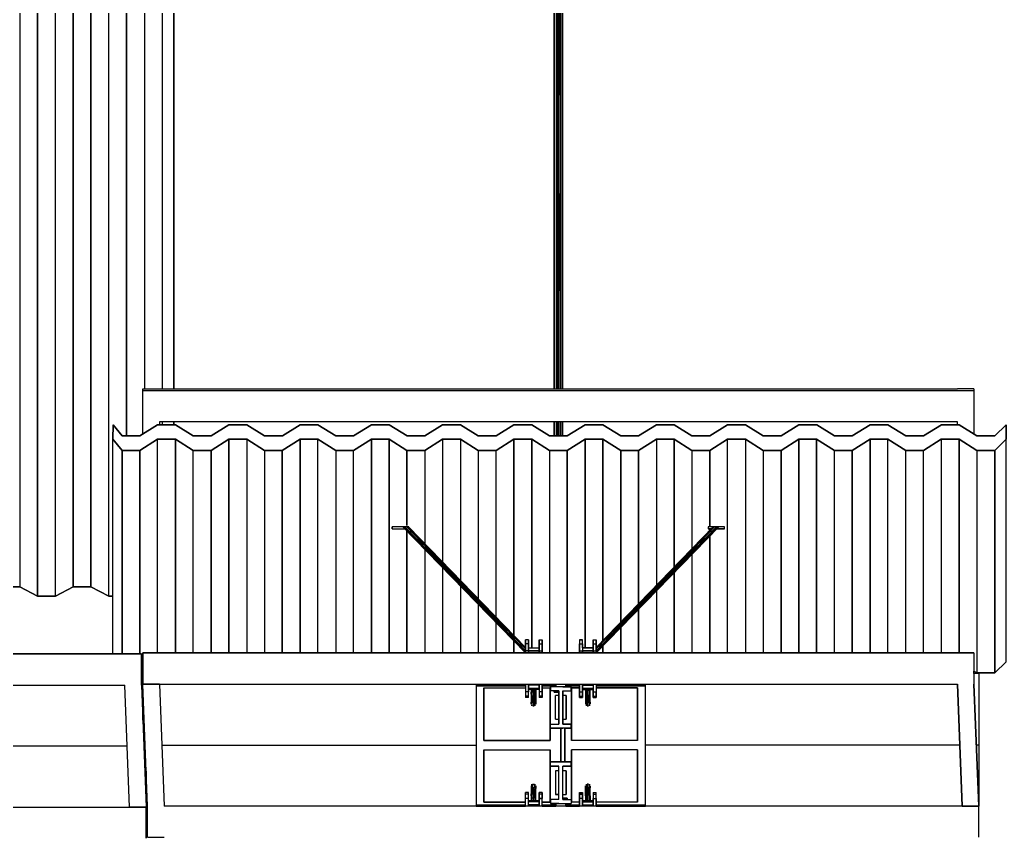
# Model space of a CAD drawing. Extents: x -32 to 51.8, y -51.6 to -5.5.
# Drawn here: x 28.681 to 33.429, y -21.028 to -17.091 of the extents above; entities that cross this region are included whole.
import ezdxf

# ---------------------------------------------------------------- set-up
doc = ezdxf.new("R2010")
doc.units = 0
doc.header["$MEASUREMENT"] = 0
doc.layers.get('0').update_dxf_attribs({"linetype": 'CONTINUOUS'})
doc.layers.add('hachures', color=5, linetype='CONTINUOUS')

msp = doc.modelspace()

# ---------------------------------------------------------------- linework, layer by layer
for p, q in [((31.2626, -13.4664), (31.2626, -18.8684)), ((31.2659, -13.4664), (31.2628, -18.8684)), ((31.2659, -13.4664), (31.2659, -18.8684)), ((31.2664, -18.8684), (31.2738, -13.4664)), ((31.2738, -18.8684), (31.2738, -13.4664)), ((31.2743, -18.8684), (31.2818, -13.4664)), ((31.2818, -13.4664), (31.2818, -18.8684)), ((31.282, -18.8684), (31.2851, -13.4664)), ((31.2851, -18.8684), (31.2851, -13.4664)), ((31.2539, -17.8566), (31.254, -13.6742)), ((31.2539, -17.8566), (31.2539, -13.6742)), ((31.2539, -13.6742), (31.2539, -17.8566)), ((31.2935, -13.6742), (31.2935, -17.8566)), ((31.2935, -17.8566), (31.2935, -13.6742)), ((29.4224, -18.8684), (29.4224, -15.2064)), ((29.4224, -15.2064), (29.4224, -18.8684)), ((31.2539, -17.9483), (31.2539, -17.8566)), ((31.2539, -17.8566), (31.2539, -17.8566)), ((31.2539, -17.9483), (31.2539, -17.8566)), ((31.2539, -17.8566), (31.2539, -17.9483)), ((31.2935, -17.8566), (31.2935, -17.9483)), ((31.2935, -18.8684), (31.2935, -17.8566)), ((31.2935, -17.9483), (31.2935, -17.8566)), ((31.2539, -18.8684), (31.2539, -17.9483)), ((31.2539, -17.9483), (31.2539, -18.8684)), ((31.2935, -17.9483), (31.2935, -18.8684)), ((31.2935, -17.9483), (31.2935, -18.8684)), ((31.2935, -18.8684), (31.2935, -17.9483)), ((29.2737, -18.879), (29.2737, -18.8684)), ((29.2737, -18.8684), (29.3537, -18.8684)), ((29.3537, -18.879), (29.2737, -18.879)), ((29.2737, -19.0869), (29.2737, -18.879)), ((29.3537, -18.8684), (33.1937, -18.8684)), ((33.1937, -18.879), (29.3537, -18.879)), ((33.2737, -18.8684), (33.1937, -18.8684)), ((33.2737, -18.879), (33.1937, -18.879)), ((33.2737, -18.8684), (33.2737, -18.879)), ((33.2737, -18.879), (33.2737, -19.0869)), ((33.1937, -19.0277), (29.3537, -19.0277)), ((29.3671, -19.0277), (29.3671, -19.0418)), ((29.4224, -19.0418), (29.4224, -19.0277)), ((29.4224, -19.0277), (29.4224, -19.0418)), ((31.2539, -19.096), (31.2539, -19.0277)), ((31.2539, -19.0277), (31.2539, -19.096)), ((31.2626, -19.0277), (31.2626, -19.096)), ((31.2627, -19.0277), (31.2627, -19.096)), ((31.2659, -19.0277), (31.2659, -19.096)), ((31.266, -19.096), (31.2661, -19.0277)), ((31.2738, -19.096), (31.2738, -19.0277)), ((31.274, -19.096), (31.2741, -19.0277)), ((31.2818, -19.096), (31.2819, -19.0277)), ((31.2818, -19.0277), (31.2818, -19.096)), ((31.2851, -19.096), (31.2851, -19.0277)), ((31.2935, -19.0277), (31.2935, -19.096)), ((31.2935, -19.096), (31.2935, -19.0277)), ((31.2935, -19.0277), (31.2935, -19.096)), ((31.2935, -19.096), (31.2935, -19.0277)), ((33.1937, -19.0419), (33.1937, -19.0277)), ((29.1302, -19.0418), (29.1301, -19.1112)), ((29.1301, -19.1112), (29.1302, -19.0418)), ((29.1302, -19.0418), (29.1302, -19.0418)), ((29.1737, -19.0959), (29.1302, -19.0418)), ((29.1302, -19.0418), (29.1737, -19.096)), ((29.3451, -19.0418), (29.2594, -19.0959)), ((29.2594, -19.096), (29.3451, -19.0418)), ((29.4309, -19.0418), (29.3451, -19.0418)), ((29.3451, -19.0418), (29.3451, -19.0418)), ((29.3451, -19.0418), (29.4309, -19.0418)), ((29.5166, -19.0959), (29.4309, -19.0418)), ((29.4309, -19.0418), (29.4309, -19.0418)), ((29.4309, -19.0418), (29.5166, -19.096)), ((29.6023, -19.096), (29.688, -19.0418)), ((29.688, -19.0418), (29.6023, -19.0959)), ((29.688, -19.0418), (29.7737, -19.0418)), ((29.688, -19.0418), (29.688, -19.0418)), ((29.7737, -19.0418), (29.688, -19.0418)), ((29.7737, -19.0418), (29.8594, -19.096)), ((29.7737, -19.0418), (29.7737, -19.0418)), ((29.8594, -19.0959), (29.7737, -19.0418)), ((29.9451, -19.096), (30.0309, -19.0418)), ((30.0309, -19.0418), (29.9451, -19.0959)), ((30.0309, -19.0418), (30.1166, -19.0418)), ((30.0309, -19.0418), (30.0309, -19.0418)), ((30.1166, -19.0418), (30.0309, -19.0418)), ((30.1166, -19.0418), (30.2023, -19.096)), ((30.1166, -19.0418), (30.1166, -19.0418)), ((30.2023, -19.0959), (30.1166, -19.0418)), ((30.288, -19.096), (30.3737, -19.0418)), ((30.3737, -19.0418), (30.288, -19.0959)), ((30.3737, -19.0418), (30.4594, -19.0418)), ((30.3737, -19.0418), (30.3737, -19.0418)), ((30.4594, -19.0418), (30.3737, -19.0418)), ((30.3737, -19.0418), (30.3737, -19.0418)), ((30.4594, -19.0418), (30.5451, -19.096)), ((30.5451, -19.0959), (30.4594, -19.0418)), ((30.4594, -19.0418), (30.4594, -19.0418)), ((30.4594, -19.0418), (30.4594, -19.0418)), ((30.6309, -19.096), (30.7166, -19.0418)), ((30.7166, -19.0418), (30.6309, -19.0959)), ((30.7166, -19.0418), (30.8023, -19.0418)), ((30.7166, -19.0418), (30.7166, -19.0418)), ((30.8023, -19.0418), (30.7166, -19.0418)), ((30.8023, -19.0418), (30.888, -19.096)), ((30.8023, -19.0418), (30.8023, -19.0418)), ((30.888, -19.096), (30.8023, -19.0418)), ((30.9737, -19.096), (31.0594, -19.0418)), ((31.0594, -19.0418), (30.9737, -19.096)), ((31.0594, -19.0418), (31.1451, -19.0418)), ((31.1451, -19.0418), (31.0594, -19.0418)), ((31.0594, -19.0418), (31.0594, -19.0418)), ((31.0594, -19.0418), (31.0594, -19.0418)), ((31.1451, -19.0418), (31.2309, -19.096)), ((31.1451, -19.0418), (31.1451, -19.0418)), ((31.2309, -19.096), (31.1451, -19.0418)), ((31.3166, -19.096), (31.4023, -19.0418)), ((31.4023, -19.0418), (31.3166, -19.096)), ((31.4023, -19.0418), (31.488, -19.0418)), ((31.4023, -19.0418), (31.4023, -19.0418)), ((31.488, -19.0418), (31.4023, -19.0418)), ((31.4023, -19.0418), (31.4023, -19.0418)), ((31.488, -19.0418), (31.5737, -19.096)), ((31.5737, -19.096), (31.488, -19.0418)), ((31.488, -19.0418), (31.488, -19.0418)), ((31.488, -19.0418), (31.488, -19.0418)), ((31.6594, -19.096), (31.7451, -19.0418)), ((31.7451, -19.0418), (31.6594, -19.096)), ((31.7451, -19.0418), (31.8309, -19.0418)), ((31.7451, -19.0418), (31.7451, -19.0418)), ((31.8309, -19.0418), (31.7451, -19.0418)), ((31.8309, -19.0418), (31.9166, -19.096)), ((31.8309, -19.0418), (31.8309, -19.0418)), ((31.9166, -19.096), (31.8309, -19.0418)), ((31.8309, -19.0418), (31.8309, -19.0418)), ((32.0023, -19.096), (32.088, -19.0418)), ((32.088, -19.0418), (32.0023, -19.096)), ((32.088, -19.0418), (32.1737, -19.0418)), ((32.1737, -19.0418), (32.088, -19.0418)), ((32.088, -19.0418), (32.088, -19.0418)), ((32.088, -19.0418), (32.088, -19.0418)), ((32.1737, -19.0418), (32.2594, -19.096)), ((32.1737, -19.0418), (32.1737, -19.0418)), ((32.2594, -19.096), (32.1737, -19.0418)), ((32.3451, -19.096), (32.4309, -19.0419)), ((32.4309, -19.0418), (32.3451, -19.096)), ((32.4309, -19.0419), (32.5166, -19.0419)), ((32.5166, -19.0418), (32.4309, -19.0418)), ((32.4309, -19.0418), (32.4309, -19.0419)), ((32.4309, -19.0419), (32.4309, -19.0418)), ((32.5166, -19.0419), (32.6023, -19.096)), ((32.5166, -19.0419), (32.5166, -19.0418)), ((32.6023, -19.096), (32.5166, -19.0418)), ((32.7737, -19.0418), (32.688, -19.096)), ((32.688, -19.096), (32.7737, -19.0419)), ((32.7737, -19.0419), (32.7737, -19.0418)), ((32.8594, -19.0418), (32.7737, -19.0418)), ((32.7737, -19.0419), (32.8594, -19.0419)), ((32.8594, -19.0418), (32.8594, -19.0419)), ((32.9451, -19.096), (32.8594, -19.0418)), ((32.8594, -19.0419), (32.9451, -19.096)), ((33.0309, -19.096), (33.1166, -19.0419)), ((33.1166, -19.0419), (33.0309, -19.096)), ((33.1166, -19.0419), (33.2023, -19.0419)), ((33.1166, -19.0419), (33.1166, -19.0419)), ((33.2023, -19.0419), (33.1166, -19.0419)), ((33.2023, -19.0419), (33.288, -19.096)), ((33.288, -19.096), (33.2023, -19.0419)), ((33.2023, -19.0419), (33.2023, -19.0419)), ((33.429, -19.0419), (33.3737, -19.096)), ((33.3737, -19.096), (33.429, -19.0419)), ((33.429, -19.0419), (33.4289, -19.1112)), ((33.429, -20.1134), (33.429, -19.0419)), ((29.1301, -20.1452), (29.1301, -19.1112)), ((29.1301, -19.1112), (29.1736, -19.1653)), ((29.1736, -19.1653), (29.1301, -19.1112)), ((29.2594, -19.0959), (29.1737, -19.0959)), ((29.1737, -19.0959), (29.1737, -19.096)), ((29.1737, -19.096), (29.2594, -19.096)), ((29.2593, -19.1653), (29.345, -19.1112)), ((29.345, -19.1112), (29.2593, -19.1653)), ((29.2594, -19.0959), (29.2594, -19.096)), ((29.345, -19.1112), (29.4307, -19.1112)), ((29.4307, -19.1112), (29.345, -19.1112)), ((29.4307, -19.1112), (29.4307, -19.1112)), ((29.4307, -19.1112), (29.5165, -19.1653)), ((29.5165, -19.1653), (29.4307, -19.1112)), ((29.5166, -19.096), (29.5166, -19.0959)), ((29.5166, -19.096), (29.6023, -19.096)), ((29.6023, -19.0959), (29.5166, -19.0959)), ((29.5166, -19.0959), (29.5166, -19.096)), ((29.6879, -19.1112), (29.6022, -19.1653)), ((29.6022, -19.1653), (29.6879, -19.1112)), ((29.6023, -19.0959), (29.6023, -19.096)), ((29.6023, -19.096), (29.6023, -19.0959)), ((29.7736, -19.1112), (29.6879, -19.1112)), ((29.6879, -19.1112), (29.7736, -19.1112)), ((29.8593, -19.1653), (29.7736, -19.1112)), ((29.7736, -19.1112), (29.8593, -19.1653)), ((29.8594, -19.096), (29.8594, -19.0959)), ((29.9451, -19.0959), (29.8594, -19.0959)), ((29.8594, -19.0959), (29.8594, -19.096)), ((29.8594, -19.096), (29.9451, -19.096)), ((30.0307, -19.1112), (29.945, -19.1653)), ((29.945, -19.1653), (30.0307, -19.1112)), ((29.9451, -19.096), (29.9451, -19.0959)), ((30.1165, -19.1112), (30.0307, -19.1112)), ((30.0307, -19.1112), (30.1165, -19.1112)), ((30.2022, -19.1653), (30.1165, -19.1112)), ((30.1165, -19.1112), (30.2022, -19.1653)), ((30.2023, -19.096), (30.2023, -19.0959)), ((30.288, -19.0959), (30.2023, -19.0959)), ((30.2023, -19.0959), (30.2023, -19.096)), ((30.2023, -19.096), (30.288, -19.096)), ((30.3736, -19.1112), (30.2879, -19.1653)), ((30.2879, -19.1653), (30.3736, -19.1112)), ((30.288, -19.0959), (30.288, -19.096)), ((30.4593, -19.1112), (30.3736, -19.1112)), ((30.3736, -19.1112), (30.4593, -19.1112)), ((30.545, -19.1653), (30.4593, -19.1112)), ((30.4593, -19.1112), (30.545, -19.1653)), ((30.5451, -19.096), (30.5451, -19.0959)), ((30.6309, -19.0959), (30.5451, -19.0959)), ((30.5451, -19.096), (30.6309, -19.096)), ((30.7165, -19.1112), (30.6307, -19.1653)), ((30.6307, -19.1653), (30.7165, -19.1112)), ((30.6309, -19.096), (30.6309, -19.0959)), ((30.8022, -19.1112), (30.7165, -19.1112)), ((30.7165, -19.1112), (30.8022, -19.1112)), ((30.8879, -19.1653), (30.8022, -19.1112)), ((30.8022, -19.1112), (30.8879, -19.1653)), ((30.888, -19.096), (30.888, -19.096)), ((30.9737, -19.096), (30.888, -19.096)), ((30.888, -19.096), (30.9737, -19.096)), ((31.0593, -19.1112), (30.9736, -19.1653)), ((30.9736, -19.1653), (31.0593, -19.1112)), ((30.9737, -19.096), (30.9737, -19.096)), ((30.9737, -19.096), (30.9737, -19.096)), ((31.145, -19.1112), (31.0593, -19.1112)), ((31.0593, -19.1112), (31.145, -19.1112)), ((31.2307, -19.1653), (31.145, -19.1112)), ((31.145, -19.1112), (31.2307, -19.1653)), ((31.2309, -19.096), (31.3166, -19.096)), ((31.2309, -19.096), (31.2309, -19.096)), ((31.3166, -19.096), (31.2309, -19.096)), ((31.2309, -19.096), (31.2309, -19.096)), ((31.4022, -19.1112), (31.3165, -19.1653)), ((31.3165, -19.1653), (31.4022, -19.1112)), ((31.3166, -19.096), (31.3166, -19.096)), ((31.3166, -19.096), (31.3166, -19.096)), ((31.4879, -19.1112), (31.4022, -19.1112)), ((31.4022, -19.1112), (31.4879, -19.1112)), ((31.5736, -19.1653), (31.4879, -19.1112)), ((31.4879, -19.1112), (31.5736, -19.1653)), ((31.5737, -19.096), (31.6594, -19.096)), ((31.5737, -19.096), (31.5737, -19.096)), ((31.6594, -19.096), (31.5737, -19.096)), ((31.745, -19.1112), (31.6593, -19.1653)), ((31.6593, -19.1653), (31.745, -19.1112)), ((31.6594, -19.096), (31.6594, -19.096)), ((31.8307, -19.1112), (31.745, -19.1112)), ((31.745, -19.1112), (31.8307, -19.1112)), ((31.9165, -19.1653), (31.8307, -19.1112)), ((31.8307, -19.1112), (31.9165, -19.1653)), ((31.9166, -19.096), (32.0023, -19.096)), ((31.9166, -19.096), (31.9166, -19.096)), ((32.0023, -19.096), (31.9166, -19.096)), ((32.0879, -19.1112), (32.0022, -19.1653)), ((32.0022, -19.1653), (32.0879, -19.1112)), ((32.0023, -19.096), (32.0023, -19.096)), ((32.0023, -19.096), (32.0023, -19.096)), ((32.1736, -19.1112), (32.0879, -19.1112)), ((32.0879, -19.1112), (32.1736, -19.1112)), ((32.2593, -19.1653), (32.1736, -19.1112)), ((32.1736, -19.1112), (32.2593, -19.1653)), ((32.2594, -19.096), (32.3451, -19.096)), ((32.2594, -19.096), (32.2594, -19.096)), ((32.3451, -19.096), (32.2594, -19.096)), ((32.4307, -19.1112), (32.345, -19.1653)), ((32.345, -19.1653), (32.4307, -19.1112)), ((32.3451, -19.096), (32.3451, -19.096)), ((32.3451, -19.096), (32.3451, -19.096)), ((32.5165, -19.1112), (32.4307, -19.1112)), ((32.4307, -19.1112), (32.5165, -19.1112)), ((32.6022, -19.1653), (32.5165, -19.1112)), ((32.5165, -19.1112), (32.6022, -19.1653)), ((32.6023, -19.096), (32.688, -19.096)), ((32.6023, -19.096), (32.6023, -19.096)), ((32.688, -19.096), (32.6023, -19.096)), ((32.6023, -19.096), (32.6023, -19.096)), ((32.7736, -19.1112), (32.6879, -19.1653)), ((32.6879, -19.1653), (32.7736, -19.1112)), ((32.688, -19.096), (32.688, -19.096)), ((32.688, -19.096), (32.688, -19.096)), ((32.8593, -19.1112), (32.7736, -19.1112)), ((32.7736, -19.1112), (32.8593, -19.1112)), ((32.945, -19.1653), (32.8593, -19.1112)), ((32.8593, -19.1112), (32.945, -19.1653)), ((32.9451, -19.096), (33.0309, -19.096)), ((32.9451, -19.096), (32.9451, -19.096)), ((33.0309, -19.096), (32.9451, -19.096)), ((33.1165, -19.1112), (33.0307, -19.1653)), ((33.0307, -19.1653), (33.1165, -19.1112)), ((33.0309, -19.096), (33.0309, -19.096)), ((33.2022, -19.1112), (33.1165, -19.1112)), ((33.1165, -19.1112), (33.2022, -19.1112)), ((33.2879, -19.1653), (33.2022, -19.1112)), ((33.2022, -19.1112), (33.2879, -19.1653)), ((33.288, -19.096), (33.3737, -19.096)), ((33.288, -19.096), (33.288, -19.096)), ((33.3737, -19.096), (33.288, -19.096)), ((33.3736, -19.1654), (33.4289, -19.1112)), ((33.4289, -19.1112), (33.3736, -19.1653)), ((33.3737, -19.096), (33.3737, -19.096)), ((33.4289, -20.1828), (33.4289, -19.1112)), ((29.1736, -19.1653), (29.1736, -19.1653)), ((29.1736, -19.1653), (29.2593, -19.1653)), ((29.2593, -19.1653), (29.1736, -19.1653)), ((29.2593, -19.1653), (29.2593, -19.1653)), ((29.5165, -19.1653), (29.6022, -19.1653)), ((29.6022, -19.1653), (29.5165, -19.1653)), ((29.945, -19.1653), (29.8593, -19.1653)), ((29.8593, -19.1653), (29.945, -19.1653)), ((30.2879, -19.1653), (30.2022, -19.1653)), ((30.2022, -19.1653), (30.2879, -19.1653)), ((30.6307, -19.1653), (30.545, -19.1653)), ((30.545, -19.1653), (30.6307, -19.1653)), ((30.9736, -19.1653), (30.8879, -19.1653)), ((30.8879, -19.1653), (30.9736, -19.1653)), ((31.3165, -19.1653), (31.2307, -19.1653)), ((31.2307, -19.1653), (31.3165, -19.1653)), ((31.6593, -19.1653), (31.5736, -19.1653)), ((31.5736, -19.1653), (31.6593, -19.1653)), ((32.0022, -19.1653), (31.9165, -19.1653)), ((31.9165, -19.1653), (32.0022, -19.1653)), ((32.345, -19.1653), (32.2593, -19.1653)), ((32.2593, -19.1653), (32.345, -19.1653)), ((32.6879, -19.1653), (32.6022, -19.1653)), ((32.6022, -19.1653), (32.6879, -19.1653)), ((33.0307, -19.1653), (32.945, -19.1653)), ((32.945, -19.1653), (33.0307, -19.1653)), ((33.3736, -19.1653), (33.2879, -19.1653)), ((33.2879, -19.1653), (33.3736, -19.1653)), ((33.3736, -20.2369), (33.3736, -19.1654)), ((33.3737, -19.1652), (33.3737, -19.1652)), ((33.3737, -19.1652), (33.3737, -19.1652)), ((30.4737, -19.5329), (30.4737, -19.5435)), ((30.5537, -19.5329), (30.4737, -19.5329)), ((30.4737, -19.5435), (30.4737, -19.5329)), ((30.4737, -19.5435), (30.5348, -19.5435)), ((30.5245, -19.5329), (31.1152, -20.1398)), ((30.5265, -19.5329), (31.1152, -20.1397)), ((30.5266, -19.5329), (31.1152, -20.1385)), ((30.5349, -19.5329), (31.1152, -20.1381)), ((30.5353, -19.5329), (31.1152, -20.1305)), ((30.545, -19.5329), (31.1152, -20.1299)), ((31.1152, -20.1203), (30.5454, -19.5329)), ((30.5509, -19.5329), (31.1152, -20.12)), ((31.1152, -20.1141), (30.5537, -19.5355)), ((31.4552, -20.1203), (32.0249, -19.5329)), ((32.0195, -19.5329), (31.4552, -20.12)), ((31.4552, -20.13), (32.0254, -19.5329)), ((31.4552, -20.1141), (32.0192, -19.5329)), ((31.4552, -20.1305), (32.0351, -19.5329)), ((31.4552, -20.1381), (32.0355, -19.5329)), ((31.4552, -20.1385), (32.0438, -19.5329)), ((31.4552, -20.1397), (32.0438, -19.5329)), ((31.4552, -20.1398), (32.0459, -19.5329)), ((31.9937, -19.5329), (31.9937, -19.5436)), ((32.0737, -19.5329), (31.9937, -19.5329)), ((31.9937, -19.5436), (32.0089, -19.5436)), ((32.0089, -19.5436), (31.9937, -19.5436)), ((32.0022, -19.5436), (32.0022, -19.5505)), ((32.0022, -19.5505), (32.0022, -19.5436)), ((32.0356, -19.5436), (32.0737, -19.5436)), ((32.0737, -19.5436), (32.0356, -19.5436)), ((32.0737, -19.5436), (32.0737, -19.5329)), ((28.6814, -19.8222), (28.5957, -19.8222)), ((28.5957, -19.8222), (28.6814, -19.8222)), ((28.7671, -19.8668), (28.6814, -19.8222)), ((28.6814, -19.8222), (28.7671, -19.8668)), ((28.9385, -19.8222), (28.8528, -19.8668)), ((28.8528, -19.8668), (28.9385, -19.8222)), ((28.9385, -19.8222), (29.0242, -19.8222)), ((29.0242, -19.8222), (28.9385, -19.8222)), ((29.11, -19.8668), (29.0242, -19.8222)), ((29.0242, -19.8222), (29.11, -19.8668)), ((28.8528, -19.8668), (28.7671, -19.8668)), ((28.7671, -19.8668), (28.8528, -19.8668)), ((29.1301, -19.8668), (29.11, -19.8668)), ((29.11, -19.8668), (29.1301, -19.8668)), ((31.0593, -20.0824), (31.0593, -20.1406)), ((31.1296, -20.0772), (31.1152, -20.0772)), ((31.1152, -20.0772), (31.1152, -20.0839)), ((31.1152, -20.0972), (31.1152, -20.0772)), ((31.1152, -20.0772), (31.1152, -20.0972)), ((31.1152, -20.0839), (31.1152, -20.0772)), ((31.1296, -20.0772), (31.1296, -20.0972)), ((31.1296, -20.0972), (31.1296, -20.0772)), ((31.1807, -20.0839), (31.1807, -20.0772)), ((31.1807, -20.0772), (31.1807, -20.0972)), ((31.1807, -20.0772), (31.1952, -20.0772)), ((31.1807, -20.0972), (31.1807, -20.0772)), ((31.1952, -20.0772), (31.1952, -20.0972)), ((31.1952, -20.0839), (31.1952, -20.0772)), ((31.1952, -20.0972), (31.1952, -20.0772)), ((31.1952, -20.0772), (31.1952, -20.0839)), ((31.3752, -20.0772), (31.3896, -20.0772)), ((31.3752, -20.0772), (31.3752, -20.0972)), ((31.3896, -20.0772), (31.3752, -20.0772)), ((31.3752, -20.0772), (31.3752, -20.0772)), ((31.3896, -20.0972), (31.3896, -20.0772)), ((31.4407, -20.0839), (31.4407, -20.0772)), ((31.4407, -20.0772), (31.4407, -20.0972)), ((31.4408, -20.0772), (31.4552, -20.0772)), ((31.4408, -20.0972), (31.4408, -20.0772)), ((31.4552, -20.0972), (31.4552, -20.0772)), ((31.4552, -20.0772), (31.4552, -20.0972)), ((31.4552, -20.0839), (31.4552, -20.0772)), ((31.1152, -20.1054), (31.1152, -20.0839)), ((31.1296, -20.0972), (31.1152, -20.0972)), ((31.1152, -20.1305), (31.1152, -20.0972)), ((31.1152, -20.0972), (31.1152, -20.1305)), ((31.1152, -20.1141), (31.1152, -20.1054)), ((31.1296, -20.0972), (31.1296, -20.1305)), ((31.1296, -20.1305), (31.1296, -20.0972)), ((31.1296, -20.1159), (31.1807, -20.1159)), ((31.1807, -20.1054), (31.1807, -20.0839)), ((31.1807, -20.0972), (31.1807, -20.1305)), ((31.1807, -20.0972), (31.1952, -20.0972)), ((31.1807, -20.1305), (31.1807, -20.0972)), ((31.1807, -20.1159), (31.1807, -20.1054)), ((31.1807, -20.1304), (31.1807, -20.1159)), ((31.1952, -20.0839), (31.1952, -20.1054)), ((31.1952, -20.0972), (31.1952, -20.1305)), ((31.1952, -20.1305), (31.1952, -20.0972)), ((31.1952, -20.1054), (31.1952, -20.1406)), ((31.3752, -20.0972), (31.3896, -20.0972)), ((31.3752, -20.1305), (31.3752, -20.0972)), ((31.3752, -20.0972), (31.3752, -20.1305)), ((31.3752, -20.1406), (31.3752, -20.1179)), ((31.3896, -20.0972), (31.3896, -20.1305)), ((31.3896, -20.1054), (31.3896, -20.0972)), ((31.3896, -20.1159), (31.3896, -20.1054)), ((31.3896, -20.1054), (31.3896, -20.1054)), ((31.4408, -20.1159), (31.3896, -20.1159)), ((31.3896, -20.1159), (31.4408, -20.1159)), ((31.4407, -20.1054), (31.4407, -20.0839)), ((31.4407, -20.0972), (31.4407, -20.1305)), ((31.4407, -20.1159), (31.4407, -20.1054)), ((31.4408, -20.0972), (31.4552, -20.0972)), ((31.4408, -20.1305), (31.4408, -20.0972)), ((31.4552, -20.1305), (31.4552, -20.0972)), ((31.4552, -20.0972), (31.4552, -20.1305)), ((31.4879, -20.1063), (31.4879, -20.1406)), ((33.4289, -20.1828), (33.429, -20.1134)), ((29.1871, -20.1452), (25.2671, -20.1452)), ((29.1871, -20.1452), (25.3471, -20.1452)), ((25.3471, -20.1452), (29.1871, -20.1452)), ((29.1301, -20.1452), (27.4486, -20.1452)), ((27.4486, -20.1452), (29.1301, -20.1452)), ((28.5271, -20.1452), (29.1301, -20.1452)), ((29.1736, -20.1452), (29.1736, -20.1452)), ((29.1736, -20.1452), (29.1736, -20.1452)), ((29.1871, -20.1452), (29.2671, -20.1452)), ((29.2671, -20.1452), (29.1871, -20.1452)), ((29.2671, -20.1452), (29.2671, -20.2438)), ((29.2671, -20.2438), (29.2671, -20.1452)), ((29.2671, -20.1452), (29.2671, -20.2952)), ((29.2671, -20.2952), (29.2671, -20.1452)), ((29.2671, -20.1452), (29.2671, -20.2952)), ((33.1937, -20.1406), (29.2737, -20.1406)), ((29.2737, -20.1406), (29.3537, -20.1406)), ((29.2737, -20.2906), (29.2737, -20.1406)), ((29.2737, -20.2906), (29.2737, -20.1406)), ((29.2737, -20.1406), (29.2737, -20.2906)), ((33.1937, -20.1406), (29.3537, -20.1406)), ((29.3537, -20.1406), (33.1937, -20.1406)), ((31.1296, -20.1305), (31.1152, -20.1305)), ((31.1152, -20.1406), (31.1152, -20.1305)), ((31.1152, -20.1305), (31.1152, -20.1406)), ((31.1152, -20.1406), (31.1152, -20.1398)), ((31.1296, -20.1304), (31.1807, -20.1304)), ((31.1807, -20.1304), (31.1296, -20.1304)), ((31.1296, -20.1305), (31.1296, -20.1406)), ((31.1296, -20.1406), (31.1296, -20.1305)), ((31.1807, -20.1406), (31.1807, -20.1304)), ((31.1807, -20.1304), (31.1807, -20.1304)), ((31.1807, -20.1305), (31.1952, -20.1305)), ((31.1807, -20.1406), (31.1807, -20.1305)), ((31.1807, -20.1305), (31.1807, -20.1406)), ((31.1952, -20.1305), (31.1952, -20.1406)), ((31.1952, -20.1406), (31.1952, -20.1305)), ((31.3752, -20.1305), (31.3896, -20.1305)), ((31.3752, -20.1406), (31.3752, -20.1305)), ((31.3752, -20.1305), (31.3752, -20.1406)), ((31.3896, -20.1304), (31.4408, -20.1304)), ((31.4408, -20.1304), (31.3896, -20.1304)), ((31.3896, -20.1305), (31.3896, -20.1406)), ((31.3896, -20.1406), (31.3896, -20.1305)), ((31.4407, -20.1305), (31.4407, -20.1406)), ((31.4408, -20.1305), (31.4552, -20.1305)), ((31.4408, -20.1406), (31.4408, -20.1305)), ((31.4552, -20.1305), (31.4552, -20.1406)), ((33.1937, -20.1406), (33.2737, -20.1406)), ((33.2737, -20.1406), (33.1937, -20.1406)), ((33.2737, -20.1406), (33.2737, -20.2392)), ((33.2737, -20.1406), (33.2737, -20.2906)), ((33.3736, -20.2369), (33.4289, -20.1828)), ((33.4289, -20.1828), (33.3736, -20.2369)), ((29.2737, -20.2278), (29.2671, -20.232)), ((29.2671, -20.232), (29.2737, -20.2278)), ((29.2671, -20.232), (29.2671, -20.2438)), ((29.2671, -20.2438), (29.2671, -20.232)), ((29.2671, -20.2438), (29.2737, -20.2438)), ((29.2737, -20.2438), (29.2671, -20.2438)), ((29.2737, -20.2278), (29.2737, -20.2438)), ((33.2737, -20.2392), (33.2737, -20.228)), ((33.2737, -20.228), (33.2879, -20.2369)), ((33.2879, -20.2369), (33.2737, -20.228)), ((33.2967, -20.2392), (33.2737, -20.2392)), ((33.2879, -20.2369), (33.3736, -20.2369)), ((33.3736, -20.2369), (33.2879, -20.2369)), ((33.2967, -20.2392), (33.2967, -20.5846)), ((25.3471, -20.2952), (29.1871, -20.2952)), ((29.2101, -20.8831), (29.1871, -20.2952)), ((29.2671, -20.2952), (29.2901, -20.8831)), ((29.2737, -20.464), (29.2737, -20.2906)), ((29.2737, -20.2906), (29.3537, -20.2906)), ((29.2967, -20.8785), (29.2737, -20.2906)), ((29.3537, -20.2906), (29.2737, -20.2906)), ((29.3537, -20.2906), (29.3767, -20.8785)), ((29.3537, -20.2906), (33.1937, -20.2906)), ((30.878, -20.2906), (31.1152, -20.2906)), ((30.878, -20.2906), (30.878, -20.5845)), ((30.878, -20.2988), (31.1152, -20.2988)), ((31.1152, -20.2988), (30.878, -20.2988)), ((30.9153, -20.5618), (30.9153, -20.3093)), ((30.9153, -20.3093), (31.1152, -20.3093)), ((30.9153, -20.3093), (31.1152, -20.3093)), ((30.9153, -20.5618), (30.9153, -20.3093)), ((30.9153, -20.3093), (30.9153, -20.5618)), ((31.1152, -20.2906), (31.1152, -20.3274)), ((31.1296, -20.2906), (31.1296, -20.3274)), ((31.1296, -20.3274), (31.1296, -20.2906)), ((31.1807, -20.2965), (31.1296, -20.2965)), ((31.1807, -20.312), (31.1296, -20.312)), ((31.1807, -20.3169), (31.1296, -20.3169)), ((31.1432, -20.3169), (31.1432, -20.34)), ((31.1432, -20.34), (31.1444, -20.3169)), ((31.1465, -20.3169), (31.1465, -20.3474)), ((31.1465, -20.3474), (31.1499, -20.3169)), ((31.1544, -20.3169), (31.1544, -20.3505)), ((31.1544, -20.3505), (31.1579, -20.3169)), ((31.1624, -20.3474), (31.1624, -20.3169)), ((31.1657, -20.3169), (31.1657, -20.34)), ((31.1807, -20.2906), (31.1807, -20.3274)), ((31.1807, -20.312), (31.1807, -20.2965)), ((31.1807, -20.3169), (31.1807, -20.312)), ((31.1952, -20.2906), (31.2617, -20.2906)), ((31.1952, -20.2906), (31.1952, -20.3274)), ((31.1952, -20.3274), (31.1952, -20.2906)), ((31.1952, -20.2988), (31.2617, -20.2988)), ((31.2617, -20.2988), (31.1952, -20.2988)), ((31.1952, -20.3023), (31.1952, -20.3355)), ((31.1952, -20.3093), (31.1952, -20.3093)), ((31.1952, -20.3093), (31.2333, -20.3093)), ((31.1952, -20.3093), (31.1952, -20.3093)), ((31.1952, -20.3093), (31.2333, -20.3093)), ((31.2333, -20.3093), (31.2333, -20.5618)), ((31.2333, -20.3093), (31.2333, -20.5618)), ((31.2333, -20.5618), (31.2333, -20.3093)), ((31.2352, -20.3032), (31.2352, -20.3232)), ((31.2752, -20.3032), (31.2352, -20.3032)), ((31.2352, -20.3232), (31.2352, -20.3032)), ((31.2539, -20.2988), (31.2539, -20.3032)), ((31.2539, -20.3032), (31.2539, -20.2988)), ((31.2617, -20.3032), (31.2617, -20.2906)), ((31.2617, -20.3032), (31.2617, -20.2906)), ((31.2617, -20.2906), (31.2617, -20.3032)), ((31.2952, -20.3032), (31.2752, -20.3032)), ((31.3087, -20.3032), (31.2952, -20.3032)), ((31.3352, -20.3032), (31.2952, -20.3032)), ((31.2952, -20.3032), (31.3352, -20.3032)), ((31.3087, -20.2906), (31.3752, -20.2906)), ((31.3087, -20.2906), (31.3087, -20.3032)), ((31.3087, -20.3032), (31.3087, -20.2906)), ((31.3087, -20.2988), (31.3752, -20.2988)), ((31.3752, -20.2988), (31.3087, -20.2988)), ((31.3087, -20.3032), (31.3352, -20.3032)), ((31.3352, -20.3232), (31.3352, -20.3032)), ((31.3352, -20.3232), (31.3352, -20.3032)), ((31.3371, -20.3093), (31.3752, -20.3093)), ((31.3752, -20.3093), (31.3371, -20.3093)), ((31.3371, -20.5618), (31.3371, -20.3093)), ((31.3371, -20.5618), (31.3371, -20.3093)), ((31.3371, -20.3093), (31.3371, -20.5618)), ((31.3752, -20.3274), (31.3752, -20.2906)), ((31.3752, -20.2906), (31.3752, -20.3274)), ((31.3752, -20.3023), (31.3752, -20.2906)), ((31.3752, -20.3355), (31.3752, -20.3023)), ((31.3896, -20.2906), (31.3896, -20.3274)), ((31.3896, -20.3274), (31.3896, -20.2906)), ((31.3896, -20.2965), (31.4408, -20.2965)), ((31.3896, -20.312), (31.3896, -20.2965)), ((31.4407, -20.312), (31.3896, -20.312)), ((31.3896, -20.3169), (31.3896, -20.312)), ((31.3896, -20.3169), (31.4407, -20.3169)), ((31.4407, -20.3169), (31.3896, -20.3169)), ((31.4047, -20.3169), (31.4047, -20.34)), ((31.408, -20.3169), (31.408, -20.3474)), ((31.4124, -20.3169), (31.4159, -20.3505)), ((31.4159, -20.3505), (31.4159, -20.3169)), ((31.4204, -20.3169), (31.4239, -20.3474)), ((31.4239, -20.3474), (31.4239, -20.3169)), ((31.4272, -20.34), (31.4272, -20.3169)), ((31.4407, -20.3355), (31.4407, -20.3169)), ((31.4408, -20.2906), (31.4407, -20.3274)), ((31.4552, -20.2906), (31.6923, -20.2906)), ((31.4552, -20.2906), (31.4552, -20.3274)), ((31.4552, -20.2988), (31.6923, -20.2988)), ((31.6923, -20.2988), (31.4552, -20.2988)), ((31.4552, -20.3093), (31.6551, -20.3093)), ((31.6551, -20.3093), (31.4552, -20.3093)), ((31.6551, -20.3093), (31.6551, -20.5618)), ((31.6551, -20.5618), (31.6551, -20.3093)), ((31.6551, -20.3093), (31.6551, -20.5618)), ((31.6923, -20.5845), (31.6923, -20.2906)), ((33.1937, -20.2906), (33.2167, -20.8785)), ((33.2167, -20.8785), (33.1937, -20.2906)), ((33.2967, -20.8785), (33.2737, -20.2906)), ((33.2737, -20.2906), (33.2967, -20.8785)), ((31.1152, -20.3274), (31.1152, -20.3488)), ((31.1296, -20.3274), (31.1152, -20.3274)), ((31.1152, -20.3488), (31.1152, -20.3556)), ((31.1296, -20.3488), (31.1152, -20.3488)), ((31.1296, -20.3556), (31.1152, -20.3556)), ((31.1296, -20.3488), (31.1296, -20.3274)), ((31.1296, -20.3556), (31.1296, -20.3488)), ((31.1432, -20.34), (31.1465, -20.3474)), ((31.1432, -20.34), (31.1432, -20.3881)), ((31.1432, -20.3881), (31.1465, -20.3474)), ((31.1465, -20.3474), (31.1544, -20.3505)), ((31.1465, -20.3474), (31.1465, -20.3959)), ((31.1465, -20.3959), (31.1544, -20.3505)), ((31.1544, -20.3505), (31.1624, -20.3474)), ((31.1544, -20.3505), (31.1545, -20.3991)), ((31.1545, -20.3991), (31.1624, -20.3474)), ((31.1624, -20.3474), (31.1657, -20.34)), ((31.1624, -20.3959), (31.1657, -20.34)), ((31.1624, -20.3959), (31.1624, -20.3474)), ((31.1657, -20.34), (31.1657, -20.3881)), ((31.1807, -20.3274), (31.1807, -20.3488)), ((31.1952, -20.3274), (31.1807, -20.3274)), ((31.1807, -20.3488), (31.1807, -20.3556)), ((31.1952, -20.3488), (31.1807, -20.3488)), ((31.1952, -20.3556), (31.1807, -20.3556)), ((31.1952, -20.3274), (31.1952, -20.3488)), ((31.1952, -20.3488), (31.1952, -20.3274)), ((31.1952, -20.3355), (31.1952, -20.3556)), ((31.1952, -20.3488), (31.1952, -20.3556)), ((31.1952, -20.3556), (31.1952, -20.3488)), ((31.2333, -20.3227), (31.2352, -20.3227)), ((31.2333, -20.3227), (31.2352, -20.3227)), ((31.2752, -20.3232), (31.2352, -20.3232)), ((31.2539, -20.3232), (31.2539, -20.3289)), ((31.2539, -20.3289), (31.2539, -20.3232)), ((31.2539, -20.3289), (31.2752, -20.3289)), ((31.2752, -20.3289), (31.2539, -20.3289)), ((31.2752, -20.3462), (31.2593, -20.3462)), ((31.2593, -20.4602), (31.2593, -20.3462)), ((31.2752, -20.4832), (31.2752, -20.3232)), ((31.2752, -20.3232), (31.2752, -20.4832)), ((31.2952, -20.3232), (31.3352, -20.3232)), ((31.2952, -20.3232), (31.2952, -20.4832)), ((31.2952, -20.4832), (31.2952, -20.3232)), ((31.311, -20.3462), (31.2952, -20.3462)), ((31.311, -20.3462), (31.311, -20.4602)), ((31.311, -20.4602), (31.311, -20.3462)), ((31.311, -20.3462), (31.311, -20.4602)), ((31.3352, -20.3227), (31.3371, -20.3227)), ((31.3352, -20.3227), (31.3371, -20.3227)), ((31.3752, -20.3274), (31.3896, -20.3274)), ((31.3752, -20.3488), (31.3752, -20.3274)), ((31.3752, -20.3274), (31.3752, -20.3488)), ((31.3752, -20.3556), (31.3752, -20.3355)), ((31.3752, -20.3488), (31.3896, -20.3488)), ((31.3752, -20.3556), (31.3752, -20.3488)), ((31.3752, -20.3488), (31.3752, -20.3556)), ((31.3752, -20.3556), (31.3896, -20.3556)), ((31.3896, -20.3556), (31.3752, -20.3556)), ((31.3896, -20.3274), (31.3896, -20.3488)), ((31.3896, -20.3355), (31.3896, -20.3274)), ((31.3896, -20.3488), (31.3896, -20.3274)), ((31.3896, -20.3556), (31.3896, -20.3355)), ((31.3896, -20.3355), (31.3896, -20.3355)), ((31.3896, -20.3488), (31.3896, -20.3556)), ((31.3896, -20.3556), (31.3896, -20.3488)), ((31.3896, -20.3556), (31.3896, -20.3556)), ((31.4047, -20.34), (31.408, -20.3474)), ((31.4047, -20.34), (31.408, -20.3959)), ((31.4047, -20.34), (31.4047, -20.3881)), ((31.408, -20.3474), (31.4159, -20.3505)), ((31.408, -20.3474), (31.4159, -20.3991)), ((31.408, -20.3474), (31.408, -20.3959)), ((31.4159, -20.3505), (31.4239, -20.3474)), ((31.4159, -20.3505), (31.4239, -20.3959)), ((31.4159, -20.3991), (31.4159, -20.3505)), ((31.4239, -20.3474), (31.4272, -20.34)), ((31.4239, -20.3474), (31.4272, -20.3881)), ((31.4239, -20.3959), (31.4239, -20.3474)), ((31.4272, -20.3881), (31.4272, -20.34)), ((31.4407, -20.3274), (31.4407, -20.3488)), ((31.4407, -20.3556), (31.4407, -20.3355)), ((31.4407, -20.3488), (31.4407, -20.3556)), ((31.4407, -20.3274), (31.4552, -20.3274)), ((31.4407, -20.3488), (31.4407, -20.3274)), ((31.4407, -20.3488), (31.4552, -20.3488)), ((31.4407, -20.3556), (31.4407, -20.3488)), ((31.4407, -20.3556), (31.4552, -20.3556)), ((31.4552, -20.3274), (31.4552, -20.3488)), ((31.4552, -20.3488), (31.4552, -20.3274)), ((31.4552, -20.3274), (31.4552, -20.3355)), ((31.4552, -20.3355), (31.4552, -20.3556)), ((31.4552, -20.3488), (31.4552, -20.3556)), ((31.4552, -20.3556), (31.4552, -20.3488)), ((31.2593, -20.4602), (31.2752, -20.4602)), ((31.2952, -20.4602), (31.311, -20.4602)), ((31.2333, -20.4837), (31.2352, -20.4837)), ((31.2352, -20.5032), (31.2352, -20.4832)), ((31.2352, -20.4832), (31.2752, -20.4832)), ((31.2752, -20.5032), (31.2352, -20.5032)), ((31.2352, -20.5032), (31.2752, -20.5032)), ((31.2752, -20.5032), (31.2852, -20.5032)), ((31.2952, -20.5032), (31.2752, -20.5032)), ((31.2752, -20.5032), (31.2952, -20.5032)), ((31.2852, -20.5132), (31.2852, -20.5032)), ((31.2852, -20.5032), (31.2852, -20.6559)), ((31.2852, -20.6559), (31.2852, -20.5032)), ((31.3352, -20.4832), (31.2952, -20.4832)), ((31.2952, -20.4832), (31.3352, -20.4832)), ((31.3352, -20.5032), (31.2952, -20.5032)), ((31.3052, -20.5032), (31.3352, -20.5032)), ((31.3052, -20.6559), (31.3052, -20.5032)), ((31.3052, -20.5032), (31.3052, -20.5132)), ((31.3352, -20.5032), (31.3352, -20.4832)), ((31.3352, -20.4832), (31.3352, -20.5032)), ((31.3352, -20.4837), (31.3371, -20.4837)), ((31.2852, -20.6659), (31.2852, -20.5132)), ((31.2852, -20.5132), (31.2852, -20.6559)), ((31.3052, -20.5132), (31.3052, -20.5132)), ((31.3052, -20.5132), (31.3052, -20.6659)), ((31.3052, -20.5132), (31.3052, -20.6559)), ((29.1986, -20.5892), (27.6857, -20.5892)), ((29.2784, -20.5845), (29.2852, -20.5845)), ((29.2854, -20.5892), (29.2786, -20.5892)), ((29.3652, -20.5845), (30.878, -20.5845)), ((30.878, -20.5845), (30.878, -20.8785)), ((31.2333, -20.5618), (30.9153, -20.5618)), ((30.9153, -20.5618), (31.2333, -20.5618)), ((31.6551, -20.5618), (31.3371, -20.5618)), ((31.6551, -20.5618), (31.3371, -20.5618)), ((33.2052, -20.5846), (31.6923, -20.5845)), ((31.6923, -20.8785), (31.6923, -20.5845)), ((33.2967, -20.5846), (33.2852, -20.5846)), ((33.2967, -20.5846), (33.2967, -20.8785)), ((30.9153, -20.8598), (30.9153, -20.6073)), ((30.9153, -20.6073), (30.9153, -20.8598)), ((30.9153, -20.8598), (30.9153, -20.6073)), ((30.9153, -20.6073), (31.2333, -20.6073)), ((31.2333, -20.6073), (31.2333, -20.8598)), ((31.2333, -20.6073), (31.2333, -20.8598)), ((31.2333, -20.8598), (31.2333, -20.6073)), ((31.6551, -20.6073), (31.3371, -20.6073)), ((31.3371, -20.8598), (31.3371, -20.6073)), ((31.3371, -20.8598), (31.3371, -20.6073)), ((31.3371, -20.6073), (31.3371, -20.8598)), ((31.6551, -20.6073), (31.6551, -20.8598)), ((31.6551, -20.6073), (31.6551, -20.8598)), ((31.6551, -20.8598), (31.6551, -20.6073)), ((31.2352, -20.6854), (31.2333, -20.6854)), ((31.2752, -20.6659), (31.2352, -20.6659)), ((31.2352, -20.6859), (31.2352, -20.6659)), ((31.2352, -20.6659), (31.2752, -20.6659)), ((31.2352, -20.6859), (31.2752, -20.6859)), ((31.2752, -20.6859), (31.2352, -20.6859)), ((31.2852, -20.6659), (31.2752, -20.6659)), ((31.2752, -20.6659), (31.2952, -20.6659)), ((31.2952, -20.6659), (31.2752, -20.6659)), ((31.2752, -20.8459), (31.2752, -20.6859)), ((31.2852, -20.6559), (31.2852, -20.6659)), ((31.2852, -20.6659), (31.2852, -20.6559)), ((31.2852, -20.6559), (31.2852, -20.6659)), ((31.2952, -20.6659), (31.3352, -20.6659)), ((31.3352, -20.6659), (31.2952, -20.6659)), ((31.2952, -20.7089), (31.2952, -20.6859)), ((31.2952, -20.6859), (31.3352, -20.6859)), ((31.2952, -20.8459), (31.2952, -20.6859)), ((31.3352, -20.6859), (31.2952, -20.6859)), ((31.3052, -20.6559), (31.3052, -20.6659)), ((31.3052, -20.6659), (31.3052, -20.6559)), ((31.3052, -20.6659), (31.3052, -20.6559)), ((31.3352, -20.6859), (31.3352, -20.6659)), ((31.3352, -20.6659), (31.3352, -20.6859)), ((31.3371, -20.6854), (31.3352, -20.6854)), ((29.2901, -20.7098), (29.2901, -20.9346)), ((31.2593, -20.7089), (31.2593, -20.8229)), ((31.2752, -20.7089), (31.2593, -20.7089)), ((31.2593, -20.7089), (31.2593, -20.8229)), ((31.311, -20.7089), (31.2952, -20.7089)), ((31.311, -20.7089), (31.311, -20.8229)), ((31.311, -20.8229), (31.311, -20.7089)), ((31.1432, -20.781), (31.1432, -20.8291)), ((31.1432, -20.781), (31.1465, -20.7887)), ((31.1432, -20.8291), (31.1465, -20.7887)), ((31.1465, -20.7887), (31.1545, -20.77)), ((31.1465, -20.7887), (31.1465, -20.7732)), ((31.1465, -20.7887), (31.1465, -20.8366)), ((31.1465, -20.7887), (31.1545, -20.792)), ((31.1624, -20.7887), (31.1465, -20.7887)), ((31.1465, -20.8366), (31.1545, -20.792)), ((31.1624, -20.7887), (31.1544, -20.8397)), ((31.1545, -20.792), (31.1544, -20.8397)), ((31.1545, -20.77), (31.1624, -20.7887)), ((31.1545, -20.792), (31.1624, -20.7887)), ((31.1624, -20.7887), (31.1624, -20.7732)), ((31.1624, -20.7887), (31.1657, -20.781)), ((31.1657, -20.781), (31.1624, -20.8366)), ((31.1624, -20.7887), (31.1624, -20.8366)), ((31.1657, -20.8291), (31.1657, -20.781)), ((31.408, -20.7732), (31.4047, -20.8291)), ((31.4047, -20.8291), (31.4047, -20.781)), ((31.4159, -20.77), (31.408, -20.8216)), ((31.408, -20.7732), (31.408, -20.8216)), ((31.4159, -20.8186), (31.4159, -20.77)), ((31.4239, -20.7732), (31.4159, -20.8186)), ((31.4239, -20.8216), (31.4239, -20.7732)), ((31.4272, -20.781), (31.4239, -20.8216)), ((31.4272, -20.8291), (31.4272, -20.781)), ((31.1296, -20.8135), (31.1152, -20.8135)), ((31.1152, -20.8202), (31.1152, -20.8135)), ((31.1296, -20.8202), (31.1152, -20.8202)), ((31.1152, -20.8417), (31.1152, -20.8202)), ((31.1296, -20.8417), (31.1152, -20.8417)), ((31.1152, -20.8785), (31.1152, -20.8417)), ((31.1296, -20.8202), (31.1296, -20.8135)), ((31.1296, -20.8417), (31.1296, -20.8202)), ((31.1296, -20.8785), (31.1296, -20.8417)), ((31.1432, -20.8291), (31.1432, -20.8522)), ((31.1432, -20.8291), (31.1465, -20.8366)), ((31.1465, -20.8366), (31.1544, -20.8397)), ((31.1465, -20.8366), (31.1465, -20.8522)), ((31.1544, -20.8397), (31.1624, -20.8366)), ((31.1544, -20.8397), (31.1544, -20.8522)), ((31.1624, -20.8366), (31.1657, -20.8291)), ((31.1624, -20.8366), (31.1624, -20.8522)), ((31.1648, -20.8522), (31.1657, -20.8291)), ((31.1657, -20.8522), (31.1657, -20.8291)), ((31.1952, -20.8135), (31.1807, -20.8135)), ((31.1807, -20.8202), (31.1807, -20.8135)), ((31.1807, -20.8135), (31.1807, -20.8202)), ((31.1807, -20.8335), (31.1807, -20.8135)), ((31.1952, -20.8202), (31.1807, -20.8202)), ((31.1807, -20.8417), (31.1807, -20.8202)), ((31.1807, -20.8202), (31.1807, -20.8417)), ((31.1807, -20.8522), (31.1807, -20.8335)), ((31.1952, -20.8417), (31.1807, -20.8417)), ((31.1807, -20.8417), (31.1807, -20.8785)), ((31.1807, -20.8785), (31.1807, -20.8417)), ((31.1807, -20.8417), (31.1952, -20.8417)), ((31.1952, -20.8135), (31.1952, -20.8202)), ((31.1952, -20.8202), (31.1952, -20.8135)), ((31.1952, -20.8202), (31.1952, -20.8417)), ((31.1952, -20.8417), (31.1952, -20.8202)), ((31.1952, -20.8417), (31.1952, -20.8417)), ((31.1952, -20.8785), (31.1952, -20.8417)), ((31.1952, -20.8417), (31.1952, -20.8417)), ((31.2752, -20.8229), (31.2593, -20.8229)), ((31.2593, -20.8229), (31.2752, -20.8229)), ((31.2752, -20.8229), (31.2593, -20.8229)), ((31.2593, -20.8229), (31.2752, -20.8229)), ((31.2952, -20.8229), (31.311, -20.8229)), ((31.2952, -20.8402), (31.2952, -20.8229)), ((31.3164, -20.8402), (31.2952, -20.8402)), ((31.3164, -20.8402), (31.2952, -20.8402)), ((31.2952, -20.8402), (31.3164, -20.8402)), ((31.3164, -20.8459), (31.3164, -20.8402)), ((31.3164, -20.8459), (31.3164, -20.8402)), ((31.3164, -20.8402), (31.3164, -20.8402)), ((31.3164, -20.8402), (31.3164, -20.8459)), ((31.3752, -20.8135), (31.3752, -20.8202)), ((31.3752, -20.8135), (31.3896, -20.8135)), ((31.3752, -20.8202), (31.3752, -20.8135)), ((31.3752, -20.8202), (31.3752, -20.8417)), ((31.3752, -20.8202), (31.3896, -20.8202)), ((31.3752, -20.8417), (31.3752, -20.8202)), ((31.3896, -20.8202), (31.3752, -20.8202)), ((31.3752, -20.8417), (31.3752, -20.8785)), ((31.3896, -20.8417), (31.3752, -20.8417)), ((31.3752, -20.8785), (31.3752, -20.8417)), ((31.3896, -20.8202), (31.3896, -20.8135)), ((31.3896, -20.8135), (31.3896, -20.8335)), ((31.3896, -20.8135), (31.3896, -20.8202)), ((31.3896, -20.8417), (31.3896, -20.8202)), ((31.3896, -20.8202), (31.3896, -20.8417)), ((31.3896, -20.8335), (31.3896, -20.8522)), ((31.3897, -20.8785), (31.3896, -20.8417)), ((31.3896, -20.8417), (31.3896, -20.8785)), ((31.408, -20.8216), (31.4047, -20.8291)), ((31.4047, -20.8291), (31.4047, -20.8522)), ((31.4159, -20.8186), (31.408, -20.8216)), ((31.408, -20.8216), (31.408, -20.8522)), ((31.4159, -20.8186), (31.4124, -20.8522)), ((31.4239, -20.8216), (31.4159, -20.8186)), ((31.4159, -20.8522), (31.4159, -20.8186)), ((31.4272, -20.8291), (31.4239, -20.8216)), ((31.4239, -20.8522), (31.4239, -20.8216)), ((31.4272, -20.8291), (31.426, -20.8522)), ((31.4272, -20.8522), (31.4272, -20.8291)), ((31.4407, -20.8335), (31.4407, -20.8522)), ((31.4407, -20.8785), (31.4407, -20.8417)), ((31.4407, -20.8135), (31.4407, -20.8202)), ((31.4407, -20.8135), (31.4552, -20.8135)), ((31.4407, -20.8202), (31.4552, -20.8202)), ((31.4407, -20.8202), (31.4407, -20.8417)), ((31.4407, -20.8417), (31.4552, -20.8417)), ((31.4407, -20.8417), (31.4407, -20.8785)), ((31.4552, -20.8202), (31.4552, -20.8135)), ((31.4552, -20.8417), (31.4552, -20.8202)), ((31.4552, -20.8785), (31.4552, -20.8417)), ((31.4552, -20.8417), (31.4552, -20.8668)), ((31.4552, -20.8417), (31.4552, -20.8785)), ((25.3701, -20.8831), (29.2101, -20.8831)), ((29.2901, -20.8831), (29.2101, -20.8831)), ((29.2101, -20.8831), (29.2901, -20.8831)), ((29.2901, -20.8831), (29.2101, -20.8831)), ((29.2901, -20.8831), (29.2901, -21.0331)), ((29.2901, -21.0331), (29.2901, -20.8831)), ((29.2901, -20.8831), (29.2901, -20.8831)), ((29.2967, -21.0285), (29.2967, -20.8785)), ((33.2167, -20.8785), (29.3767, -20.8785)), ((30.878, -20.8733), (31.1152, -20.8734)), ((31.1152, -20.8734), (30.878, -20.8733)), ((30.878, -20.8785), (31.1152, -20.8785)), ((31.1152, -20.8785), (30.878, -20.8785)), ((31.1152, -20.8785), (30.878, -20.8785)), ((31.1152, -20.8598), (30.9153, -20.8598)), ((30.9153, -20.8598), (31.1152, -20.8598)), ((31.1807, -20.8522), (31.1296, -20.8522)), ((31.1807, -20.8571), (31.1296, -20.8571)), ((31.1807, -20.8726), (31.1296, -20.8726)), ((31.1296, -20.8726), (31.1807, -20.8726)), ((31.1807, -20.8522), (31.1807, -20.8571)), ((31.1807, -20.8571), (31.1807, -20.8726)), ((31.2333, -20.8598), (31.1952, -20.8598)), ((31.1952, -20.8598), (31.2333, -20.8598)), ((31.1952, -20.8734), (31.2617, -20.8734)), ((31.2617, -20.8734), (31.1952, -20.8734)), ((31.1952, -20.8785), (31.2617, -20.8785)), ((31.2617, -20.8785), (31.1952, -20.8785)), ((31.2617, -20.8785), (31.1952, -20.8785)), ((31.2352, -20.8464), (31.2333, -20.8464)), ((31.2352, -20.8464), (31.2333, -20.8464)), ((31.2752, -20.8459), (31.2352, -20.8459)), ((31.2352, -20.8459), (31.2352, -20.8659)), ((31.2752, -20.8459), (31.2352, -20.8459)), ((31.2617, -20.8659), (31.2352, -20.8659)), ((31.2352, -20.8659), (31.2752, -20.8659)), ((31.2752, -20.8659), (31.2352, -20.8659)), ((31.2617, -20.8785), (31.2617, -20.8659)), ((31.2617, -20.8659), (31.2752, -20.8659)), ((31.2617, -20.8659), (31.2617, -20.8785)), ((31.2752, -20.8659), (31.2952, -20.8659)), ((31.2952, -20.8459), (31.3352, -20.8459)), ((31.2952, -20.8659), (31.3352, -20.8659)), ((31.3087, -20.8659), (31.3087, -20.8785)), ((31.3087, -20.8785), (31.3087, -20.8659)), ((31.3087, -20.8734), (31.3752, -20.8734)), ((31.3752, -20.8734), (31.3087, -20.8734)), ((31.3087, -20.8785), (31.3752, -20.8785)), ((31.3752, -20.8785), (31.3087, -20.8785)), ((31.3752, -20.8785), (31.3087, -20.8785)), ((31.3087, -20.8785), (31.3367, -20.8785)), ((31.3367, -20.8785), (31.3087, -20.8785)), ((31.3164, -20.8734), (31.3164, -20.8659)), ((31.3164, -20.8734), (31.3164, -20.8659)), ((31.3164, -20.8659), (31.3164, -20.8734)), ((31.3352, -20.8459), (31.3352, -20.8659)), ((31.3371, -20.8464), (31.3352, -20.8464)), ((31.3371, -20.8464), (31.3352, -20.8464)), ((31.3367, -20.8785), (31.3752, -20.8785)), ((31.3752, -20.8598), (31.3371, -20.8598)), ((31.4407, -20.8522), (31.3896, -20.8522)), ((31.3896, -20.8522), (31.4407, -20.8522)), ((31.3896, -20.8571), (31.4407, -20.8571)), ((31.4407, -20.8571), (31.3896, -20.8571)), ((31.3897, -20.8726), (31.4407, -20.8726)), ((31.4407, -20.8658), (31.4407, -20.8726)), ((31.4407, -20.8726), (31.4407, -20.8785)), ((31.6551, -20.8598), (31.4552, -20.8598)), ((31.4552, -20.8668), (31.4552, -20.8785)), ((31.4552, -20.8668), (31.4552, -20.8668)), ((31.4552, -20.8785), (31.4552, -20.8668)), ((31.4552, -20.8734), (31.6923, -20.8734)), ((31.6923, -20.8734), (31.4552, -20.8734)), ((31.4552, -20.8785), (31.6923, -20.8785)), ((31.6923, -20.8785), (31.4552, -20.8785)), ((31.6923, -20.8785), (31.4552, -20.8785)), ((31.6923, -20.8785), (31.4552, -20.8785)), ((31.4552, -20.8785), (31.6923, -20.8785)), ((33.2167, -20.8785), (33.2967, -20.8785)), ((33.2967, -20.8785), (33.2167, -20.8785)), ((33.2967, -21.0285), (33.2967, -20.8785)), ((33.2967, -21.0285), (33.2967, -20.8785)), ((29.2967, -20.9299), (29.2901, -20.9299)), ((29.2967, -21.0285), (29.2967, -20.9299)), ((29.2967, -20.946), (29.2901, -20.9501)), ((29.2901, -20.9501), (29.2967, -20.946)), ((29.2967, -21.0285), (29.3767, -21.0285))]:
    msp.add_line(p, q)
at = {"linetype": 'ByBlock'}
msp.add_line((29.3537, -19.0277), (29.3537, -19.0418), dxfattribs=at)
at = {"layer": 'hachures'}
for p, q in [((28.6814, -15.1618), (28.6814, -19.8222)), ((28.9386, -15.1618), (28.9385, -19.8222)), ((28.9385, -19.8222), (28.9386, -15.1618)), ((29.0242, -19.8222), (29.0243, -15.1618)), ((29.0243, -15.1618), (29.0242, -19.8222)), ((29.2814, -15.1618), (29.2814, -18.8684)), ((29.3671, -15.1618), (29.3671, -18.8684)), ((28.7671, -15.2064), (28.7671, -19.8668)), ((28.7671, -19.8668), (28.7671, -15.2064)), ((28.8528, -19.8668), (28.8528, -15.2064)), ((29.11, -19.8668), (29.11, -15.2064)), ((29.1957, -15.2064), (29.1957, -19.0959)), ((29.1957, -19.0959), (29.1957, -15.2064)), ((29.345, -20.1406), (29.345, -19.1112)), ((29.4307, -20.1406), (29.4307, -19.1112)), ((29.4307, -19.1112), (29.4307, -20.1406)), ((29.6879, -20.1406), (29.6879, -19.1112)), ((29.6879, -19.1112), (29.6879, -20.1406)), ((29.7736, -19.1112), (29.7736, -20.1406)), ((30.0307, -20.1406), (30.0307, -19.1112)), ((30.0307, -19.1112), (30.0307, -20.1406)), ((30.1164, -20.1406), (30.1165, -19.1112)), ((30.3736, -19.1112), (30.3736, -20.1406)), ((30.3736, -20.1406), (30.3736, -19.1112)), ((30.4593, -19.1112), (30.4593, -20.1406)), ((30.4593, -20.1406), (30.4593, -19.1112)), ((30.7165, -19.1112), (30.7164, -19.7032)), ((30.8022, -19.1112), (30.8022, -19.7915)), ((31.0593, -19.1112), (31.0593, -20.0565)), ((31.0593, -20.0565), (31.0593, -19.1112)), ((31.145, -20.1159), (31.145, -19.1112)), ((31.145, -19.1112), (31.145, -20.1159)), ((31.4022, -19.1112), (31.4021, -20.1159)), ((31.4021, -20.1159), (31.4022, -19.1112)), ((31.4879, -19.1112), (31.4879, -20.0804)), ((31.4879, -20.0804), (31.4879, -19.1112)), ((31.745, -19.1112), (31.745, -19.8155)), ((31.8307, -19.1112), (31.8307, -19.7271)), ((31.8307, -19.7271), (31.8307, -19.1112)), ((32.0879, -20.1406), (32.0879, -19.1112)), ((32.1736, -19.1112), (32.1736, -20.1406)), ((32.4307, -19.1112), (32.4307, -20.1406)), ((32.4307, -20.1406), (32.4307, -19.1112)), ((32.5164, -20.1406), (32.5165, -19.1112)), ((32.5165, -19.1112), (32.5164, -20.1406)), ((32.7736, -20.1406), (32.7736, -19.1112)), ((32.7736, -19.1112), (32.7736, -20.1406)), ((32.8593, -20.1406), (32.8593, -19.1112)), ((33.1165, -19.1112), (33.1164, -20.1406)), ((33.2022, -19.1112), (33.2022, -20.1406)), ((33.2022, -20.1406), (33.2022, -19.1112)), ((29.1736, -20.1452), (29.1736, -19.1653)), ((29.1736, -19.1653), (29.1736, -20.1452)), ((29.2593, -20.1452), (29.2593, -19.1653)), ((29.2593, -19.1653), (29.2593, -20.1452)), ((29.5164, -20.1406), (29.5165, -19.1653)), ((29.6022, -19.1653), (29.6021, -20.1406)), ((29.6021, -20.1406), (29.6022, -19.1653)), ((29.8593, -19.1653), (29.8593, -20.1406)), ((29.945, -19.1653), (29.945, -20.1406)), ((29.945, -20.1406), (29.945, -19.1653)), ((30.2022, -19.1653), (30.2021, -20.1406)), ((30.2879, -20.1406), (30.2879, -19.1653)), ((30.545, -19.5266), (30.545, -19.1653)), ((30.545, -19.1653), (30.545, -19.5266)), ((30.6307, -19.1653), (30.6307, -19.6149)), ((30.8879, -19.1653), (30.8879, -19.8799)), ((30.9736, -19.9682), (30.9736, -19.1653)), ((31.2307, -19.1653), (31.2307, -20.1406)), ((31.3165, -19.1653), (31.3164, -20.1406)), ((31.3164, -20.1406), (31.3165, -19.1653)), ((31.5736, -19.1653), (31.5736, -19.9921)), ((31.5736, -19.9921), (31.5736, -19.1653)), ((31.6593, -19.9038), (31.6593, -19.1653)), ((31.6593, -19.1653), (31.6593, -19.9038)), ((31.9165, -19.1653), (31.9164, -19.6388)), ((32.0022, -19.1653), (32.0022, -19.5329)), ((32.0022, -19.5329), (32.0022, -19.1653)), ((32.2593, -19.1653), (32.2593, -20.1406)), ((32.345, -19.1653), (32.345, -20.1406)), ((32.345, -20.1406), (32.345, -19.1653)), ((32.6022, -20.1406), (32.6022, -19.1653)), ((32.6879, -19.1653), (32.6879, -20.1406)), ((32.6879, -20.1406), (32.6879, -19.1653)), ((32.945, -20.1406), (32.945, -19.1653)), ((33.0307, -20.1406), (33.0307, -19.1653)), ((33.2879, -19.1653), (33.2879, -20.2369)), ((33.3736, -19.1653), (33.3736, -20.2369)), ((30.545, -20.1406), (30.545, -19.554)), ((30.545, -19.554), (30.545, -20.1406)), ((32.0022, -19.5779), (32.0021, -20.1406)), ((32.0021, -20.1406), (32.0022, -19.5779)), ((30.6307, -19.6421), (30.6307, -20.1406)), ((31.9164, -19.6659), (31.9164, -20.1406)), ((30.7164, -19.7302), (30.7164, -20.1406)), ((31.8307, -19.754), (31.8307, -20.1406)), ((31.8307, -20.1406), (31.8307, -19.754)), ((30.8022, -19.8182), (30.8021, -20.1406)), ((31.745, -19.8421), (31.745, -20.1406)), ((30.8879, -19.9063), (30.8879, -20.1406)), ((31.6593, -20.1406), (31.6593, -19.9301)), ((31.6593, -19.9301), (31.6593, -20.1406)), ((30.9736, -20.1406), (30.9736, -19.9943)), ((31.5736, -20.0182), (31.5736, -20.1406)), ((31.5736, -20.1406), (31.5736, -20.0182)), ((31.0593, -20.1406), (31.0593, -20.0824)), ((31.4879, -20.1406), (31.4879, -20.1063))]:
    msp.add_line(p, q, dxfattribs=at)

doc.saveas('drawing.dxf')
